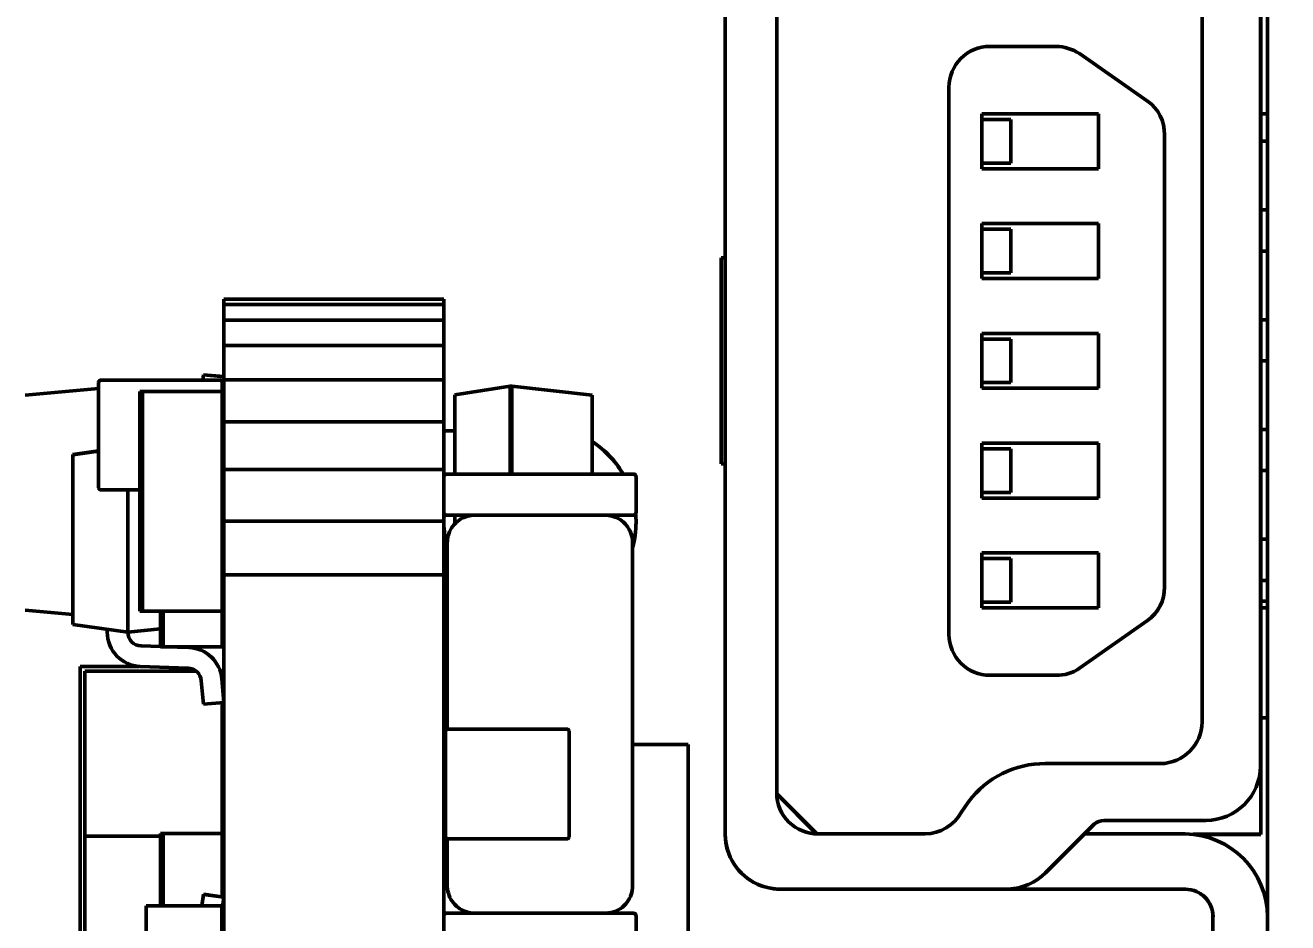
# Model space of a CAD drawing. Header units: millimetres. Extents: x 3118 to 4801, y 919 to 1849.
# Drawn here: x 3491.01 to 3500.21, y 1630.98 to 1637.52 of the extents above; entities that cross this region are included whole.
import ezdxf

# ---------------------------------------------------------------- set-up
doc = ezdxf.new("R2010")
doc.units = ezdxf.units.MM
doc.header["$LTSCALE"] = 1.8
doc.layers.add('외형선(ISO)', color=7, linetype='Continuous', lineweight=50)
doc.layers.add('치수(ISO)', color=7, linetype='Continuous', lineweight=25)
doc.styles.add('레이블 문자 (JIS)', font='')
doc.styles.get('레이블 문자 (JIS)').set_extended_font_data('Gulim')
doc.dimstyles.new('복사 대상기본값 (JIS)', dxfattribs={"dimscale": 1.5, "dimtxt": 3, "dimasz": 2, "dimexe": 1, "dimexo": 0.5, "dimgap": 0.8, "dimtad": 1, "dimdsep": 46, "dimtxsty": '레이블 문자 (JIS)', "dimblk": 'Filled-1', "dimcen": 0.09, "dimdle": 10, "dimclrd": 256, "dimclre": 256, "dimclrt": 256, "dimazin": 2, "dimtfac": 0.666667, "dimtmove": 0, "dimatfit": 3, "dimldrblk": 'OPEN', "dimfxl": 1, "dimtolj": 1, "dimtzin": 0, "dimlwd": -1, "dimlwe": -1, "dimarcsym": 0})

# ---------------------------------------------------------------- blocks, each defined once
blk = doc.blocks.new('Filled-1')
at = {"color": 0}
for p, q in [((0, 0), (-1, 0.1)), ((-1, 0.1), (-1, -0.1)), ((-1, 0), (0, 0)), ((-1, -0.1), (0, 0))]:
    blk.add_line(p, q, dxfattribs=at)
at = {"color": 0, "flags": 128}
blk.add_lwpolyline([(-1, -0.1), (0, 0), (-1, 0.1), (-1, -0.1)], dxfattribs=at)
at = {"color": 0}
blk.add_solid([(-1, -0.1), (0, 0), (-1, 0.1), (-1, -0.1)], dxfattribs=at)
blk = doc.blocks.new('*D656')
at = {"layer": 'Defpoints', "color": 0}
for p in [(3533.4595, 1664.3273), (3308.4595, 1639.3273), (3533.4595, 1631.3273)]:
    blk.add_point(p, dxfattribs=at)
at = {"layer": '치수(ISO)'}
for p, q in [((3308.4595, 1640.0773), (3308.4595, 1665.8273)), ((3533.4595, 1632.0773), (3533.4595, 1665.8273)), ((3311.4595, 1664.3273), (3530.4595, 1664.3273))]:
    blk.add_line(p, q, dxfattribs=at)
at = {"layer": '치수(ISO)', "linetype": 'ByBlock', "xscale": 3, "yscale": 3, "zscale": 3, "rotation": 180}
blk.add_blockref('Filled-1', (3308.4595, 1664.3273), dxfattribs=at)
at = {"layer": '치수(ISO)', "linetype": 'ByBlock', "xscale": 3, "yscale": 3, "zscale": 3}
blk.add_blockref('Filled-1', (3533.4595, 1664.3273), dxfattribs=at)
at = {"layer": '치수(ISO)', "insert": (3420.9795, 1682.7067), "char_height": 15, "attachment_point": 2, "style": '레이블 문자 (JIS)'}
blk.add_mtext('\\A1;225', dxfattribs=at)
blk = doc.blocks.new('_Open')
at = {"color": 0, "linetype": 'ByBlock', "lineweight": -2}
for p, q in [((-1, 0.1667), (0, 0)), ((-1, -0.1667), (0, 0)), ((0, 0), (-1, 0))]:
    blk.add_line(p, q, dxfattribs=at)

msp = doc.modelspace()

# ---------------------------------------------------------------- linework, layer by layer
at = {"layer": '외형선(ISO)'}
for p, q in [((3500.0595, 1631.0256), (3500.0595, 1640.5273)), ((3496.1095, 1631.6283), (3496.1095, 1638.5266)), ((3500.0105, 1631.6274), (3500.0105, 1638.5274)), ((3496.4845, 1631.9272), (3496.4845, 1638.2276)), ((3500.0095, 1638.0303), (3500.0095, 1632.1246)), ((3499.5845, 1637.7098), (3499.5845, 1632.4451)), ((3498.5186, 1637.3681), (3498.0363, 1637.3681)), ((3499.1857, 1636.9702), (3498.6914, 1637.3158)), ((3497.7389, 1637.0708), (3497.7389, 1637.0708)), ((3497.7389, 1637.0707), (3497.7389, 1633.0841)), ((3497.9795, 1636.8774), (3498.8295, 1636.8774)), ((3497.9795, 1636.4774), (3497.9795, 1636.8774)), ((3497.9795, 1636.8774), (3498.8295, 1636.8774)), ((3498.8295, 1636.8774), (3498.8295, 1636.4774)), ((3500.0595, 1636.8773), (3500.0105, 1636.8773)), ((3498.1895, 1636.8362), (3497.9795, 1636.8362)), ((3498.1895, 1636.8362), (3498.1895, 1636.5187)), ((3499.3103, 1636.7264), (3499.3103, 1636.7263)), ((3499.3103, 1633.4297), (3499.3103, 1636.7251)), ((3500.0105, 1636.6773), (3500.0595, 1636.6773)), ((3500.0595, 1636.6772), (3500.0105, 1636.6772)), ((3498.1895, 1636.5187), (3497.9795, 1636.5187)), ((3498.1895, 1636.5186), (3497.9795, 1636.5186)), ((3498.1895, 1636.5187), (3498.1895, 1636.5186)), ((3498.8295, 1636.4774), (3497.9795, 1636.4774)), ((3500.0595, 1636.1773), (3500.0105, 1636.1773)), ((3497.9795, 1635.6774), (3497.9795, 1636.0774)), ((3497.9795, 1636.0774), (3498.8295, 1636.0774)), ((3497.9795, 1636.0774), (3498.8295, 1636.0774)), ((3498.8295, 1636.0774), (3498.8295, 1635.6774)), ((3498.1895, 1636.0362), (3497.9795, 1636.0362)), ((3498.1895, 1636.0362), (3498.1895, 1635.7187)), ((3500.0105, 1635.8773), (3500.0595, 1635.8773)), ((3500.0595, 1635.8772), (3500.0105, 1635.8772)), ((3496.1095, 1635.8274), (3496.0795, 1635.8274)), ((3496.0795, 1635.8274), (3496.0795, 1634.3274)), ((3498.1895, 1635.7187), (3497.9795, 1635.7187)), ((3498.1895, 1635.7186), (3497.9795, 1635.7186)), ((3498.8295, 1635.6774), (3497.9795, 1635.6774)), ((3498.1895, 1635.7187), (3498.1895, 1635.7186)), ((3494.0595, 1635.5273), (3492.4569, 1635.5273)), ((3492.4569, 1635.4886), (3492.4569, 1635.5273)), ((3494.0595, 1635.4886), (3494.0595, 1635.5273)), ((3494.0595, 1635.4886), (3492.4569, 1635.4886)), ((3492.4569, 1635.3741), (3492.4569, 1635.4886)), ((3494.0595, 1635.3741), (3494.0595, 1635.4886)), ((3494.0595, 1635.3741), (3492.4569, 1635.3741)), ((3492.4569, 1635.1883), (3492.4569, 1635.3741)), ((3494.0595, 1635.1883), (3494.0595, 1635.3741)), ((3500.0595, 1635.3773), (3500.0105, 1635.3773)), ((3497.9795, 1634.8774), (3497.9795, 1635.2774)), ((3497.9795, 1635.2774), (3498.8295, 1635.2774)), ((3497.9795, 1635.2774), (3498.8295, 1635.2774)), ((3498.1895, 1635.2362), (3497.9795, 1635.2362)), ((3498.1895, 1635.2362), (3498.1895, 1634.9187)), ((3498.8295, 1635.2774), (3498.8295, 1634.8774)), ((3494.0595, 1635.1883), (3492.4569, 1635.1883)), ((3492.4569, 1634.9384), (3492.4569, 1635.1883)), ((3494.0595, 1634.9384), (3494.0595, 1635.1883)), ((3500.0105, 1635.0773), (3500.0595, 1635.0773)), ((3500.0595, 1635.0772), (3500.0105, 1635.0772)), ((3492.3041, 1634.9368), (3492.3075, 1634.975)), ((3492.3074, 1634.9752), (3492.3075, 1634.9752)), ((3492.3074, 1634.9751), (3492.3075, 1634.9751)), ((3492.3075, 1634.9753), (3492.4569, 1634.9622)), ((3492.3075, 1634.9753), (3492.3075, 1634.9752)), ((3492.3075, 1634.9752), (3492.4569, 1634.9621)), ((3492.3075, 1634.9752), (3492.3075, 1634.9751)), ((3492.3075, 1634.9752), (3492.4569, 1634.9622)), ((3492.3075, 1634.9751), (3492.4569, 1634.962)), ((3492.3075, 1634.9751), (3492.3075, 1634.975)), ((3492.3075, 1634.9751), (3492.4569, 1634.9621)), ((3492.3075, 1634.975), (3492.4569, 1634.9619)), ((3492.4569, 1634.9619), (3492.4447, 1634.8226)), ((3492.4569, 1634.9622), (3492.4569, 1634.9621)), ((3492.4569, 1634.9621), (3492.4569, 1634.962)), ((3491.5447, 1634.8747), (3491.0099, 1634.8279)), ((3491.5447, 1634.9208), (3491.5447, 1634.9206)), ((3491.5447, 1634.1525), (3491.5447, 1634.9205)), ((3492.4287, 1634.9368), (3491.5607, 1634.9368)), ((3491.5607, 1634.9368), (3492.4287, 1634.9368)), ((3491.5607, 1634.9368), (3491.5607, 1634.9368)), ((3491.5607, 1634.9366), (3492.4287, 1634.9366)), ((3491.5607, 1634.9365), (3491.5607, 1634.9366)), ((3491.8446, 1634.8537), (3491.8642, 1634.8537)), ((3491.8446, 1634.8532), (3491.8446, 1634.8537)), ((3491.8642, 1634.8532), (3491.8446, 1634.8532)), ((3491.8446, 1634.8532), (3491.8446, 1633.2532)), ((3492.4446, 1634.8538), (3491.8642, 1634.8538)), ((3491.8642, 1634.8538), (3491.8642, 1634.8537)), ((3491.8642, 1634.8531), (3491.8642, 1634.8532)), ((3492.4446, 1634.8531), (3491.8642, 1634.8531)), ((3491.8642, 1633.2531), (3491.8642, 1634.8531)), ((3492.4446, 1634.8537), (3492.425, 1634.8537)), ((3492.425, 1634.8537), (3492.425, 1634.8532)), ((3492.4446, 1634.8532), (3492.425, 1634.8532)), ((3492.4287, 1634.9368), (3492.4287, 1634.9368)), ((3492.4287, 1634.9366), (3492.4287, 1634.9365)), ((3492.4446, 1634.8537), (3492.4446, 1634.8538)), ((3492.4446, 1634.8537), (3492.4446, 1634.8532)), ((3492.4446, 1634.8531), (3492.4446, 1634.8532)), ((3492.4446, 1633.2531), (3492.4446, 1634.8531)), ((3492.4447, 1634.9206), (3492.4447, 1634.9208)), ((3492.4447, 1634.9205), (3492.4447, 1634.1525)), ((3494.0595, 1634.9384), (3492.4569, 1634.9384)), ((3492.4569, 1634.6338), (3492.4569, 1634.9384)), ((3494.0595, 1634.6338), (3494.0595, 1634.9384)), ((3494.1395, 1634.8303), (3494.5424, 1634.8924)), ((3494.5424, 1634.8922), (3494.1395, 1634.8301)), ((3494.5556, 1634.8924), (3494.5424, 1634.8924)), ((3494.5424, 1634.8922), (3494.5424, 1634.8924)), ((3494.5424, 1634.2527), (3494.5424, 1634.8922)), ((3494.5424, 1634.8922), (3494.5556, 1634.8922)), ((3494.5556, 1634.8922), (3494.5556, 1634.8924)), ((3494.5556, 1634.8924), (3495.1395, 1634.828)), ((3494.5556, 1634.2527), (3494.5556, 1634.8922)), ((3495.1395, 1634.8278), (3494.5556, 1634.8922)), ((3498.1895, 1634.9187), (3497.9795, 1634.9187)), ((3498.1895, 1634.9186), (3497.9795, 1634.9186)), ((3498.8295, 1634.8774), (3497.9795, 1634.8774)), ((3498.1895, 1634.9187), (3498.1895, 1634.9186)), ((3494.1395, 1634.8301), (3494.1395, 1634.8303)), ((3494.1395, 1634.2526), (3494.1395, 1634.8301)), ((3495.1395, 1634.828), (3495.1395, 1634.8278)), ((3495.1395, 1634.8278), (3495.1395, 1634.2526)), ((3494.0595, 1634.6338), (3492.4569, 1634.6338)), ((3492.4569, 1634.2863), (3492.4569, 1634.6338)), ((3494.0595, 1634.2863), (3494.0595, 1634.6338)), ((3500.0595, 1634.5773), (3500.0105, 1634.5773)), ((3494.1395, 1634.5676), (3494.0595, 1634.5676)), ((3491.3569, 1634.3941), (3491.5447, 1634.4205)), ((3491.5447, 1634.4201), (3491.3569, 1634.3937)), ((3491.3569, 1634.3937), (3491.3569, 1634.3941)), ((3491.3569, 1633.1562), (3491.3569, 1634.3937)), ((3497.9795, 1634.0774), (3497.9795, 1634.4774)), ((3497.9795, 1634.4774), (3498.8295, 1634.4774)), ((3497.9795, 1634.4774), (3498.8295, 1634.4774)), ((3498.1895, 1634.4362), (3497.9795, 1634.4362)), ((3498.1895, 1634.4362), (3498.1895, 1634.1187)), ((3498.8295, 1634.4774), (3498.8295, 1634.0774)), ((3496.0795, 1634.3274), (3496.1095, 1634.3274)), ((3496.0795, 1634.3273), (3496.0795, 1634.3274)), ((3496.1095, 1634.3273), (3496.0795, 1634.3273)), ((3494.0595, 1634.2863), (3492.4569, 1634.2863)), ((3492.4569, 1633.9093), (3492.4569, 1634.2863)), ((3494.0595, 1633.9093), (3494.0595, 1634.2863)), ((3495.4595, 1634.2325), (3495.4595, 1633.9725)), ((3500.0105, 1634.2773), (3500.0595, 1634.2773)), ((3500.0595, 1634.2772), (3500.0105, 1634.2772)), ((3491.8446, 1634.1365), (3491.5607, 1634.1365)), ((3491.7569, 1634.1365), (3491.7569, 1633.0999)), ((3498.1895, 1634.1187), (3497.9795, 1634.1187)), ((3498.1895, 1634.1186), (3497.9795, 1634.1186)), ((3498.1895, 1634.1187), (3498.1895, 1634.1186)), ((3498.8295, 1634.0774), (3497.9795, 1634.0774)), ((3494.1395, 1633.8903), (3494.1395, 1633.9525)), ((3494.0595, 1633.9093), (3492.4569, 1633.9093)), ((3492.4569, 1633.5172), (3492.4569, 1633.9093)), ((3494.0595, 1633.5172), (3494.0595, 1633.9093)), ((3495.4595, 1633.9013), (3495.4595, 1633.9013)), ((3495.4595, 1633.9007), (3495.4595, 1633.9007)), ((3494.0845, 1633.7525), (3494.0845, 1633.5525)), ((3495.4345, 1633.7525), (3495.4345, 1633.5525)), ((3500.0595, 1633.7773), (3500.0105, 1633.7773)), ((3497.9795, 1633.2774), (3497.9795, 1633.6774)), ((3497.9795, 1633.6774), (3498.8295, 1633.6774)), ((3497.9795, 1633.6774), (3498.8295, 1633.6774)), ((3498.8295, 1633.6774), (3498.8295, 1633.2774)), ((3494.0595, 1633.6171), (3494.0845, 1633.6171)), ((3498.1895, 1633.6362), (3497.9795, 1633.6362)), ((3498.1895, 1633.6362), (3498.1895, 1633.3187)), ((3494.0595, 1633.5172), (3492.4569, 1633.5172)), ((3492.4569, 1628.6373), (3492.4569, 1633.5172)), ((3494.0595, 1628.6373), (3494.0595, 1633.5172)), ((3494.084, 1633.5525), (3494.084, 1633.0525)), ((3495.435, 1633.5525), (3495.435, 1633.0525)), ((3500.0105, 1633.4773), (3500.0595, 1633.4773)), ((3500.0595, 1633.4772), (3500.0105, 1633.4772)), ((3499.3103, 1633.4284), (3499.3103, 1633.4284)), ((3498.1895, 1633.3187), (3497.9795, 1633.3187)), ((3498.1895, 1633.3186), (3497.9795, 1633.3186)), ((3498.1895, 1633.3187), (3498.1895, 1633.3186)), ((3500.0105, 1633.3273), (3500.0595, 1633.3273)), ((3491.3569, 1633.2294), (3491.0099, 1633.2598)), ((3491.8642, 1633.2532), (3491.8446, 1633.2532)), ((3492.4446, 1633.2531), (3491.8642, 1633.2531)), ((3491.9946, 1632.9937), (3491.9946, 1633.2531)), ((3492.0142, 1632.9937), (3492.0142, 1633.2531)), ((3492.4446, 1632.9937), (3492.4446, 1633.2531)), ((3498.8295, 1633.2774), (3497.9795, 1633.2774)), ((3500.0595, 1633.2773), (3500.0105, 1633.2773)), ((3491.7569, 1633.0999), (3491.3569, 1633.1562)), ((3491.6069, 1633.1), (3491.6069, 1633.121)), ((3491.7569, 1633.0999), (3491.9946, 1633.1249)), ((3494.0595, 1633.1671), (3494.084, 1633.1671)), ((3499.1857, 1633.1846), (3498.6914, 1632.839)), ((3498.6914, 1632.839), (3499.1857, 1633.1846)), ((3499.1857, 1633.1846), (3499.1857, 1633.1846)), ((3494.0845, 1632.3941), (3494.0845, 1633.0525)), ((3495.4345, 1631.2525), (3495.4345, 1633.0525)), ((3497.7389, 1633.0841), (3497.7389, 1633.084)), ((3491.8534, 1633.0004), (3491.9946, 1632.9954)), ((3491.8534, 1633.0003), (3491.9946, 1632.9954)), ((3491.8534, 1633.0002), (3491.9946, 1632.9953)), ((3491.8534, 1633.0002), (3491.9946, 1632.9953)), ((3491.8534, 1633.0001), (3491.9946, 1632.9951)), ((3491.8534, 1633.0001), (3491.9946, 1632.9952)), ((3491.9946, 1632.9937), (3492.0142, 1632.9937)), ((3492.4446, 1632.9937), (3492.0142, 1632.9937)), ((3492.0359, 1632.9937), (3492.2015, 1632.9879)), ((3492.0375, 1632.9937), (3492.2015, 1632.988)), ((3492.0394, 1632.9937), (3492.2015, 1632.988)), ((3492.0411, 1632.9937), (3492.2015, 1632.9881)), ((3492.043, 1632.9937), (3492.2015, 1632.9882)), ((3492.0446, 1632.9937), (3492.2015, 1632.9882)), ((3491.4097, 1632.8506), (3491.4097, 1632.8512)), ((3491.8391, 1632.8506), (3491.4097, 1632.8506)), ((3491.4097, 1632.8506), (3491.4097, 1629.3706)), ((3491.4098, 1632.8513), (3491.8319, 1632.8513)), ((3491.4098, 1632.8513), (3491.4098, 1632.8512)), ((3492.1963, 1632.838), (3491.8482, 1632.8502)), ((3498.6914, 1632.839), (3498.6914, 1632.839)), ((3491.4447, 1632.8156), (3491.4447, 1632.8155)), ((3492.2559, 1632.8156), (3491.4447, 1632.8156)), ((3491.4447, 1632.8155), (3491.4447, 1631.6133)), ((3492.2561, 1632.8155), (3491.4447, 1632.8155)), ((3492.3075, 1632.575), (3492.2924, 1632.7468)), ((3492.4447, 1632.8164), (3492.4303, 1632.8164)), ((3492.4304, 1632.8163), (3492.4447, 1632.8163)), ((3492.4306, 1632.8156), (3492.4447, 1632.8156)), ((3492.4447, 1632.8155), (3492.4306, 1632.8155)), ((3492.4419, 1632.7601), (3492.4419, 1632.7601)), ((3492.4419, 1632.7601), (3492.4419, 1632.76)), ((3492.4419, 1632.76), (3492.4419, 1632.76)), ((3492.4419, 1632.76), (3492.4419, 1632.7599)), ((3492.4419, 1632.7599), (3492.4419, 1632.7598)), ((3492.4419, 1632.7598), (3492.4569, 1632.5881)), ((3492.4447, 1632.8164), (3492.4447, 1632.8163)), ((3492.4447, 1632.8163), (3492.4447, 1632.8156)), ((3492.4447, 1632.8156), (3492.4447, 1632.8155)), ((3492.4447, 1632.8155), (3492.4447, 1632.7277)), ((3498.0363, 1632.7867), (3498.0363, 1632.7867)), ((3498.5186, 1632.7867), (3498.0363, 1632.7867)), ((3498.0363, 1632.7867), (3498.5186, 1632.7867)), ((3498.5186, 1632.7867), (3498.5186, 1632.7867)), ((3494.0595, 1632.6676), (3494.0845, 1632.6676)), ((3492.4569, 1632.5881), (3492.3075, 1632.575)), ((3492.4447, 1632.587), (3492.4447, 1631.6133)), ((3492.4569, 1632.5883), (3492.4569, 1632.5883)), ((3492.4569, 1632.5882), (3492.4569, 1632.5882)), ((3500.0595, 1632.4773), (3500.0105, 1632.4773)), ((3494.0717, 1632.3784), (3494.0717, 1632.3782)), ((3494.0717, 1631.6102), (3494.0717, 1632.3782)), ((3494.0877, 1632.3944), (3494.0877, 1632.3945)), ((3494.9557, 1632.3945), (3494.0877, 1632.3945)), ((3494.9557, 1632.3944), (3494.0877, 1632.3944)), ((3494.0877, 1632.3942), (3494.9557, 1632.3942)), ((3494.0877, 1632.3942), (3494.0877, 1632.3942)), ((3494.9557, 1632.3944), (3494.9557, 1632.3945)), ((3494.9557, 1632.3942), (3494.9557, 1632.3942)), ((3494.9717, 1632.3782), (3494.9717, 1632.3784)), ((3494.9717, 1632.3782), (3494.9717, 1631.6102)), ((3495.4345, 1632.2828), (3495.6409, 1632.2827)), ((3495.8382, 1632.282), (3495.4345, 1632.282)), ((3495.8382, 1632.2827), (3495.6409, 1632.2827)), ((3495.8382, 1632.2827), (3495.8382, 1632.282)), ((3495.8382, 1628.6373), (3495.8382, 1632.282)), ((3499.2819, 1632.1424), (3498.4413, 1632.1424)), ((3500.0095, 1632.1246), (3500.0095, 1632.1246)), ((3496.4846, 1631.9222), (3496.7755, 1631.6313)), ((3496.4846, 1631.9221), (3496.7753, 1631.6313)), ((3497.8818, 1631.865), (3497.8293, 1631.786)), ((3499.6117, 1631.7288), (3498.8695, 1631.7288)), ((3498.8695, 1631.7287), (3499.6117, 1631.7287)), ((3492.0142, 1631.6339), (3491.9946, 1631.6338)), ((3491.9946, 1631.6337), (3491.9946, 1631.6338)), ((3491.9946, 1631.6337), (3492.0142, 1631.6337)), ((3491.9946, 1631.1058), (3491.9946, 1631.6337)), ((3492.4446, 1631.6339), (3492.0142, 1631.6339)), ((3492.0142, 1631.6339), (3492.0142, 1631.6339)), ((3492.0142, 1631.6336), (3492.0142, 1631.6337)), ((3492.4446, 1631.6336), (3492.0142, 1631.6336)), ((3492.0142, 1631.1058), (3492.0142, 1631.6336)), ((3492.425, 1631.6337), (3492.425, 1631.6339)), ((3492.4446, 1631.6339), (3492.425, 1631.6339)), ((3492.4446, 1631.6337), (3492.425, 1631.6337)), ((3492.4446, 1631.6337), (3492.4446, 1631.6339)), ((3492.4446, 1631.6339), (3492.4446, 1631.6339)), ((3492.4446, 1631.6336), (3492.4446, 1631.6337)), ((3492.4446, 1631.1711), (3492.4446, 1631.6336)), ((3497.567, 1631.6313), (3496.7872, 1631.6313)), ((3498.7972, 1631.7006), (3498.4435, 1631.347)), ((3498.4435, 1631.3469), (3498.7275, 1631.6309)), ((3498.7275, 1631.6309), (3498.7972, 1631.7006)), ((3498.7275, 1631.6309), (3499.461, 1631.6309)), ((3498.7972, 1631.7006), (3498.7972, 1631.7006)), ((3491.4447, 1630.6076), (3491.4447, 1631.6133)), ((3491.9946, 1631.6133), (3491.4447, 1631.6133)), ((3492.4447, 1631.6133), (3492.4446, 1631.6133)), ((3492.4447, 1631.6133), (3492.4447, 1631.1711)), ((3494.0748, 1631.5418), (3494.0748, 1631.6007)), ((3494.0748, 1631.5418), (3494.0845, 1631.5418)), ((3494.0845, 1631.2525), (3494.0845, 1631.5945)), ((3494.0877, 1631.5942), (3494.9557, 1631.5942)), ((3496.1095, 1631.6274), (3496.1095, 1631.6272)), ((3499.5185, 1631.6274), (3500.0105, 1631.6274)), ((3499.5197, 1631.6273), (3500.0105, 1631.6273)), ((3500.0105, 1631.6274), (3500.0105, 1631.6273)), ((3498.4435, 1631.347), (3498.4435, 1631.3469)), ((3492.2965, 1631.1058), (3492.3083, 1631.1899)), ((3492.3083, 1631.1903), (3492.4569, 1631.1694)), ((3492.3083, 1631.1902), (3492.3083, 1631.1903)), ((3492.3083, 1631.1902), (3492.4569, 1631.1693)), ((3492.3083, 1631.1901), (3492.3083, 1631.1902)), ((3492.3083, 1631.1902), (3492.4569, 1631.1694)), ((3492.3083, 1631.1902), (3492.3083, 1631.1902)), ((3492.3083, 1631.1901), (3492.4569, 1631.1692)), ((3492.3083, 1631.19), (3492.3083, 1631.1901)), ((3492.3083, 1631.19), (3492.4569, 1631.1692)), ((3492.3083, 1631.19), (3492.3083, 1631.19)), ((3492.3083, 1631.19), (3492.4569, 1631.1691)), ((3492.3083, 1631.1899), (3492.3083, 1631.19)), ((3492.3083, 1631.1899), (3492.4569, 1631.169)), ((3492.3083, 1631.1899), (3492.3083, 1631.1899)), ((3492.3083, 1631.1899), (3492.4569, 1631.169)), ((3496.5074, 1631.2284), (3498.173, 1631.2284)), ((3496.6579, 1631.2283), (3497.3395, 1631.2283)), ((3497.3395, 1631.2283), (3497.5371, 1631.2283)), ((3497.5371, 1631.2283), (3497.5371, 1631.2283)), ((3497.59, 1631.2284), (3497.59, 1631.2284)), ((3497.59, 1631.2284), (3498.173, 1631.2284)), ((3497.5914, 1631.2274), (3497.59, 1631.2284)), ((3497.59, 1631.2284), (3497.5914, 1631.2274)), ((3499.461, 1631.2274), (3497.5914, 1631.2274)), ((3497.5914, 1631.2274), (3497.5914, 1631.2274)), ((3497.5914, 1631.2274), (3499.461, 1631.2274)), ((3498.173, 1631.2284), (3498.173, 1631.2284)), ((3498.1886, 1631.2273), (3498.1886, 1631.2274)), ((3498.2389, 1631.2274), (3498.2389, 1631.2273)), ((3499.461, 1631.2273), (3498.2389, 1631.2273)), ((3498.2389, 1631.2273), (3498.4366, 1631.2272)), ((3498.4366, 1631.2272), (3499.461, 1631.2272)), ((3499.461, 1631.2274), (3499.461, 1631.2274)), ((3499.461, 1631.2273), (3499.461, 1631.2272)), ((3499.5438, 1631.2101), (3499.544, 1631.2101)), ((3491.8916, 1631.1058), (3492.4416, 1631.1058)), ((3491.8916, 1631.1054), (3491.8916, 1631.1058)), ((3492.4416, 1631.1054), (3491.8916, 1631.1054)), ((3491.8916, 1631.1054), (3491.8916, 1630.8054)), ((3492.4416, 1631.06), (3492.4569, 1631.169)), ((3492.4416, 1631.1058), (3492.4416, 1631.1054)), ((3492.4416, 1631.1054), (3492.4416, 1630.6054)), ((3492.4446, 1630.8336), (3492.4446, 1631.0816)), ((3492.4447, 1631.0822), (3492.4447, 1630.6076)), ((3492.4569, 1631.1693), (3492.4569, 1631.1693)), ((3492.4569, 1631.1692), (3492.4569, 1631.1692)), ((3492.4569, 1631.169), (3492.4569, 1631.1691)), ((3494.2382, 1631.0526), (3494.2382, 1631.058)), ((3495.4595, 1630.7725), (3495.4595, 1631.0325)), ((3499.6627, 1630.2766), (3499.6627, 1631.0256)), ((3500.0595, 1631.0256), (3500.0595, 1630.2766))]:
    msp.add_line(p, q, dxfattribs=at)
for centre, radius, start, end in [((3498.0362, 1637.0708), 0.2973, 89.97723, 180.02257), ((3498.514, 1637.0411), 0.3271, 57.15693, 89.19951), ((3499.0093, 1636.7264), 0.3009, 359.75459, 54.12434), ((3491.5607, 1634.9208), 0.016, 90, 180), ((3491.5607, 1634.9205), 0.016, 90, 180), ((3492.4287, 1634.9208), 0.016, 0, 90), ((3492.4287, 1634.9205), 0.016, 0, 90), ((3491.5607, 1634.1525), 0.016, 180, 270), ((3492.4287, 1634.1525), 0.016, 354.22246, 0), ((3499.0093, 1633.4284), 0.3009, 305.87566, 0.2457), ((3499.0093, 1633.4284), 0.3009, 305.87566, 0), ((3491.8569, 1633.1), 0.25, 180, 268), ((3491.8569, 1633.1), 0.1, 180.03259, 268), ((3491.8569, 1633.1001), 0.1, 180.06517, 268), ((3491.8569, 1633.1001), 0.1, 180.10318, 268), ((3491.8569, 1633.1002), 0.1, 180.13576, 268), ((3491.8569, 1633.1002), 0.1, 180.17376, 268), ((3491.8569, 1633.1003), 0.1, 180.20634, 268), ((3498.0363, 1633.0841), 0.2973, 179.98569, 270.01431), ((3498.0363, 1633.084), 0.2973, 180, 270.01431), ((3492.1928, 1632.7383), 0.25, 5, 88), ((3492.1928, 1632.7384), 0.25, 5, 88), ((3492.1928, 1632.7382), 0.25, 5, 88), ((3492.1928, 1632.7381), 0.25, 5, 88), ((3492.1928, 1632.7382), 0.25, 5, 88), ((3492.1928, 1632.7381), 0.25, 5, 88), ((3492.1928, 1632.7381), 0.1, 5, 88), ((3498.5306, 1633.0588), 0.2723, 267.46571, 306.17785), ((3498.5306, 1633.0588), 0.2723, 267.46571, 306.17785), ((3494.0877, 1632.3784), 0.016, 89.99999, 180), ((3494.0877, 1632.3782), 0.016, 89.99999, 180), ((3494.9557, 1632.3784), 0.016, 360, 89.99999), ((3494.9557, 1632.3782), 0.016, 360, 89.99999), ((3499.2744, 1632.4525), 0.3102, 271.38055, 358.6201), ((3498.4333, 1631.4557), 0.6868, 89.3322, 143.42187), ((3499.6089, 1632.1293), 0.4006, 270.39493, 359.3152), ((3499.6089, 1632.1294), 0.4006, 270.39493, 359.3152), ((3496.7803, 1631.927), 0.2958, 179.96159, 271.32584), ((3496.7803, 1631.927), 0.2958, 179.9945, 180.9273), ((3497.5628, 1631.9382), 0.3069, 270.78447, 330.2752), ((3498.8706, 1631.619), 0.1098, 90.55532, 131.94913), ((3498.8706, 1631.6189), 0.1098, 90.55532, 131.94913), ((3499.4529, 1631.0243), 0.6066, 0.12353, 89.23666), ((3494.0877, 1631.6102), 0.016, 180, 269.99999), ((3494.9557, 1631.6102), 0.016, 269.99999, 360), ((3496.5085, 1631.6274), 0.3989, 179.86802, 269.84328), ((3496.5085, 1631.6272), 0.3989, 196.26187, 262.47702), ((3498.155, 1631.6374), 0.4094, 272.51031, 314.81124), ((3498.155, 1631.6374), 0.4094, 272.51031, 314.81124), ((3499.4627, 1631.0273), 0.2001, 359.51237, 90.4886), ((3499.4627, 1631.0272), 0.2001, 0, 90.4886), ((3499.4627, 1631.0273), 0.2001, 0, 66.09279), ((3499.4627, 1631.0272), 0.2001, 359.51237, 66.09279)]:
    msp.add_arc(centre, radius, start, end, dxfattribs=at)
for centre, major_axis, start_param, end_param in [((3496.4622, 1631.2283), (0.1957, 0), 6.283185, 7.6209), ((3497.888, 1631.2283), (-0.3509, 0), 5.726637, 6.276408), ((3498.8352, 1631.2273), (-0.6465, 0), 5.886063, 6.283185)]:
    msp.add_ellipse(centre, major_axis=major_axis, ratio=0.00002, start_param=start_param, end_param=end_param, dxfattribs=at)
for points in [[(3494.0595, 1634.5675), (3494.061, 1634.5675), (3494.0942, 1634.5675), (3494.1395, 1634.5675)], [(3494.0623, 1633.9625), (3494.0604, 1633.9419), (3494.0595, 1633.9213), (3494.0595, 1633.9007)], [(3494.0595, 1633.9013), (3494.0595, 1633.9217), (3494.0604, 1633.9422), (3494.0622, 1633.9625)], [(3495.4595, 1633.9007), (3495.4595, 1633.9213), (3495.4586, 1633.9419), (3495.4568, 1633.9625)], [(3495.4568, 1633.9625), (3495.4586, 1633.9422), (3495.4595, 1633.9217), (3495.4595, 1633.9013)], [(3494.0595, 1633.9007), (3494.0595, 1633.9009), (3494.0595, 1633.9011), (3494.0595, 1633.9013)], [(3494.0595, 1633.9007), (3494.0595, 1633.8381), (3494.068, 1633.7756), (3494.0845, 1633.7152)], [(3495.4595, 1633.9013), (3495.4595, 1633.9011), (3495.4595, 1633.9009), (3495.4595, 1633.9007)], [(3494.0845, 1633.6171), (3494.0695, 1633.6171), (3494.0603, 1633.6171), (3494.0595, 1633.6171)], [(3494.0845, 1632.6675), (3494.0695, 1632.6675), (3494.0603, 1632.6675), (3494.0595, 1632.6675)], [(3494.0717, 1632.2175), (3494.0644, 1632.2175), (3494.06, 1632.2175), (3494.0595, 1632.2175)]]:
    msp.add_open_spline(points, degree=3, dxfattribs=at)
for points, knots in [([(3495.1395, 1634.4892), (3495.1582, 1634.4771), (3495.1763, 1634.4641), (3495.2523, 1634.404), (3495.3034, 1634.3482), (3495.3516, 1634.275), (3495.3585, 1634.2639), (3495.365, 1634.2526)], [3.7154267, 3.7154267, 3.7154267, 3.7154267, 3.8107962, 3.8107962, 4.1307962, 4.1307962, 4.1866611, 4.1866611, 4.1866611, 4.1866611]), ([(3495.3646, 1634.2526), (3495.3514, 1634.2754), (3495.3368, 1634.2975), (3495.2764, 1634.3786), (3495.2222, 1634.4313), (3495.1539, 1634.4791), (3495.1468, 1634.4839), (3495.1395, 1634.4886)], [2.097528, 2.097528, 2.097528, 2.097528, 2.2107964, 2.2107964, 2.5307964, 2.5307964, 2.5677586, 2.5677586, 2.5677586, 2.5677586]), ([(3494.0595, 1634.2325), (3494.0595, 1634.2339), (3494.0597, 1634.2352), (3494.0604, 1634.2386), (3494.0611, 1634.2407), (3494.0633, 1634.2444), (3494.0647, 1634.2461), (3494.0678, 1634.2489), (3494.0697, 1634.2501), (3494.0726, 1634.2513), (3494.0736, 1634.2517), (3494.075, 1634.252), (3494.0755, 1634.2521), (3494.0763, 1634.2523), (3494.0766, 1634.2523), (3494.0772, 1634.2524), (3494.0775, 1634.2524), (3494.0778, 1634.2525), (3494.078, 1634.2525), (3494.0782, 1634.2525), (3494.0783, 1634.2525), (3494.0786, 1634.2525), (3494.0787, 1634.2525), (3494.0789, 1634.2525), (3494.0789, 1634.2525), (3494.0792, 1634.2525), (3494.0792, 1634.2525), (3494.0795, 1634.2525), (3494.0796, 1634.2525), (3494.0801, 1634.2525), (3494.0808, 1634.2525), (3494.0847, 1634.2526), (3494.0903, 1634.2526), (3494.116, 1634.2526), (3494.1455, 1634.2526), (3494.2234, 1634.2526), (3494.2725, 1634.2526), (3494.3842, 1634.2526), (3494.4482, 1634.2527), (3494.583, 1634.2527), (3494.6555, 1634.2527), (3494.7998, 1634.2527), (3494.8734, 1634.2527), (3495.0125, 1634.2527), (3495.0797, 1634.2527), (3495.1995, 1634.2526), (3495.2535, 1634.2526), (3495.3418, 1634.2526), (3495.3772, 1634.2526), (3495.414, 1634.2526), (3495.4237, 1634.2526), (3495.4334, 1634.2526), (3495.4358, 1634.2526), (3495.4381, 1634.2525), (3495.4387, 1634.2525), (3495.4393, 1634.2525), (3495.4394, 1634.2525), (3495.4397, 1634.2525), (3495.4397, 1634.2525), (3495.44, 1634.2525), (3495.4401, 1634.2525), (3495.4403, 1634.2525), (3495.4405, 1634.2525), (3495.4409, 1634.2525), (3495.4411, 1634.2525), (3495.4415, 1634.2524), (3495.4417, 1634.2524), (3495.4422, 1634.2524), (3495.4425, 1634.2523), (3495.4432, 1634.2522), (3495.4437, 1634.2521), (3495.4452, 1634.2517), (3495.4463, 1634.2514), (3495.449, 1634.2503), (3495.4506, 1634.2493), (3495.4537, 1634.2468), (3495.4552, 1634.2452), (3495.4575, 1634.2416), (3495.4584, 1634.2396), (3495.4593, 1634.2359), (3495.4595, 1634.2342), (3495.4595, 1634.2325)], [0, 0, 0, 0, 0.000402, 0.000402, 0.0010462, 0.0010462, 0.0016832, 0.0016832, 0.0023204, 0.0023204, 0.0026343, 0.0026343, 0.002778, 0.002778, 0.0028715, 0.0028715, 0.0029686, 0.0029686, 0.0030169, 0.0030169, 0.0030911, 0.0030911, 0.003179, 0.003179, 0.0033361, 0.0033361, 0.0037283, 0.0037283, 0.0049035, 0.0049035, 0.00843, 0.00843, 0.0190385, 0.0190385, 0.0411067, 0.0411067, 0.0627656, 0.0627656, 0.0844342, 0.0844342, 0.1061018, 0.1061018, 0.1277693, 0.1277693, 0.1494369, 0.1494369, 0.1711045, 0.1711045, 0.1927724, 0.1927724, 0.2044097, 0.2044097, 0.2102093, 0.2102093, 0.2130428, 0.2130428, 0.2144228, 0.2144228, 0.2151048, 0.2151048, 0.2153607, 0.2153607, 0.2155272, 0.2155272, 0.2156018, 0.2156018, 0.2156777, 0.2156777, 0.2157649, 0.2157649, 0.2159172, 0.2159172, 0.2162365, 0.2162365, 0.2167995, 0.2167995, 0.2174347, 0.2174347, 0.2180719, 0.2180719, 0.2185781, 0.2185781, 0.2185781, 0.2185781]), ([(3495.4595, 1633.9725), (3495.4595, 1633.9712), (3495.4594, 1633.9699), (3495.4587, 1633.9664), (3495.4579, 1633.9644), (3495.4558, 1633.9607), (3495.4544, 1633.959), (3495.4512, 1633.9562), (3495.4494, 1633.955), (3495.4465, 1633.9538), (3495.4455, 1633.9534), (3495.444, 1633.953), (3495.4435, 1633.9529), (3495.4428, 1633.9528), (3495.4425, 1633.9528), (3495.4419, 1633.9527), (3495.4416, 1633.9526), (3495.4412, 1633.9526), (3495.4411, 1633.9526), (3495.4408, 1633.9526), (3495.4407, 1633.9526), (3495.4405, 1633.9526), (3495.4404, 1633.9526), (3495.4402, 1633.9526), (3495.4401, 1633.9525), (3495.4399, 1633.9525), (3495.4398, 1633.9525), (3495.4396, 1633.9525), (3495.4395, 1633.9525), (3495.4389, 1633.9525), (3495.4383, 1633.9525), (3495.4344, 1633.9525), (3495.4287, 1633.9525), (3495.403, 1633.9525), (3495.3735, 1633.9525), (3495.2956, 1633.9525), (3495.2466, 1633.9525), (3495.1349, 1633.9524), (3495.0709, 1633.9524), (3494.936, 1633.9524), (3494.8635, 1633.9524), (3494.7192, 1633.9524), (3494.6456, 1633.9524), (3494.5066, 1633.9524), (3494.4393, 1633.9524), (3494.3195, 1633.9524), (3494.2655, 1633.9525), (3494.1772, 1633.9525), (3494.1418, 1633.9525), (3494.1051, 1633.9525), (3494.0953, 1633.9525), (3494.0857, 1633.9525), (3494.0833, 1633.9525), (3494.0809, 1633.9525), (3494.0804, 1633.9525), (3494.0798, 1633.9525), (3494.0796, 1633.9525), (3494.0794, 1633.9525), (3494.0793, 1633.9525), (3494.0791, 1633.9525), (3494.079, 1633.9525), (3494.0787, 1633.9526), (3494.0786, 1633.9526), (3494.0781, 1633.9526), (3494.078, 1633.9526), (3494.0776, 1633.9526), (3494.0774, 1633.9527), (3494.0769, 1633.9527), (3494.0766, 1633.9528), (3494.0758, 1633.9529), (3494.0753, 1633.953), (3494.0738, 1633.9533), (3494.0728, 1633.9537), (3494.0701, 1633.9548), (3494.0684, 1633.9558), (3494.0653, 1633.9583), (3494.0639, 1633.9599), (3494.0616, 1633.9635), (3494.0607, 1633.9655), (3494.0597, 1633.9692), (3494.0595, 1633.9709), (3494.0595, 1633.9725)], [0, 0, 0, 0, 0.000402, 0.000402, 0.0010462, 0.0010462, 0.0016832, 0.0016832, 0.0023204, 0.0023204, 0.0026343, 0.0026343, 0.002778, 0.002778, 0.0028715, 0.0028715, 0.0029686, 0.0029686, 0.0030169, 0.0030169, 0.0030911, 0.0030911, 0.003179, 0.003179, 0.0033361, 0.0033361, 0.0037283, 0.0037283, 0.0049035, 0.0049035, 0.00843, 0.00843, 0.0190385, 0.0190385, 0.0411067, 0.0411067, 0.0627656, 0.0627656, 0.0844342, 0.0844342, 0.1061018, 0.1061018, 0.1277693, 0.1277693, 0.1494369, 0.1494369, 0.1711045, 0.1711045, 0.1927724, 0.1927724, 0.2044097, 0.2044097, 0.2102093, 0.2102093, 0.2130428, 0.2130428, 0.2144228, 0.2144228, 0.2151048, 0.2151048, 0.2153607, 0.2153607, 0.2155272, 0.2155272, 0.2156018, 0.2156018, 0.2156777, 0.2156777, 0.2157649, 0.2157649, 0.2159172, 0.2159172, 0.2162365, 0.2162365, 0.2167995, 0.2167995, 0.2174347, 0.2174347, 0.2180719, 0.2180719, 0.2185781, 0.2185781, 0.2185781, 0.2185781]), ([(3494.0845, 1633.7525), (3494.0845, 1633.7742), (3494.0881, 1633.7961), (3494.1018, 1633.8367), (3494.112, 1633.8559), (3494.1376, 1633.8899), (3494.1533, 1633.9049), (3494.1882, 1633.9291), (3494.2079, 1633.9385), (3494.2384, 1633.9474), (3494.2487, 1633.9496), (3494.2643, 1633.9516), (3494.2695, 1633.952), (3494.2756, 1633.9523), (3494.2765, 1633.9524), (3494.2777, 1633.9524), (3494.2781, 1633.9524), (3494.2785, 1633.9525)], [0, 0, 0, 0, 0.00648861, 0.00648861, 0.01285718, 0.01285718, 0.01923005, 0.01923005, 0.02560277, 0.02560277, 0.02875775, 0.02875775, 0.03031884, 0.03031884, 0.03059384, 0.03059384, 0.03071809, 0.03071809, 0.03071809, 0.03071809]), ([(3495.2406, 1633.9525), (3495.2414, 1633.9524), (3495.2423, 1633.9524), (3495.2444, 1633.9523), (3495.2456, 1633.9522), (3495.2502, 1633.952), (3495.2535, 1633.9517), (3495.2668, 1633.9502), (3495.2767, 1633.9483), (3495.3063, 1633.9403), (3495.3256, 1633.9318), (3495.3607, 1633.9091), (3495.377, 1633.8945), (3495.4036, 1633.8614), (3495.4144, 1633.8425), (3495.4293, 1633.8027), (3495.4336, 1633.7814), (3495.4345, 1633.7576), (3495.4345, 1633.7551), (3495.4345, 1633.7525)], [0.17915847, 0.17915847, 0.17915847, 0.17915847, 0.17943728, 0.17943728, 0.17980649, 0.17980649, 0.18080975, 0.18080975, 0.18382366, 0.18382366, 0.1899984, 0.1899984, 0.19637608, 0.19637608, 0.20274861, 0.20274861, 0.20912135, 0.20912135, 0.20988194, 0.20988194, 0.20988194, 0.20988194]), ([(3495.4345, 1633.7152), (3495.4349, 1633.7167), (3495.4353, 1633.7182), (3495.4515, 1633.7786), (3495.4595, 1633.8396), (3495.4595, 1633.9007)], [7.5859192, 7.5859192, 7.5859192, 7.5859192, 7.592389, 7.592389, 7.8539817, 7.8539817, 7.8539817, 7.8539817]), ([(3496.1095, 1631.6272), (3496.1095, 1631.5956), (3496.1135, 1631.5615), (3496.123, 1631.5244), (3496.1242, 1631.5199), (3496.1255, 1631.5155)], [0.10019399, 0.10019399, 0.10019399, 0.10019399, 0.1096857, 0.1096857, 0.11099222, 0.11099222, 0.11099222, 0.11099222]), ([(3495.4345, 1631.2525), (3495.4345, 1631.2309), (3495.4309, 1631.209), (3495.4172, 1631.1684), (3495.407, 1631.1492), (3495.3815, 1631.1152), (3495.3658, 1631.1001), (3495.3308, 1631.076), (3495.3112, 1631.0666), (3495.2807, 1631.0577), (3495.2703, 1631.0555), (3495.2547, 1631.0535), (3495.2495, 1631.053), (3495.2435, 1631.0527), (3495.2426, 1631.0527), (3495.2408, 1631.0526), (3495.2399, 1631.0526), (3495.2387, 1631.0526), (3495.2384, 1631.0526), (3495.2374, 1631.0526), (3495.237, 1631.0526), (3495.2364, 1631.0525), (3495.2362, 1631.0525), (3495.2355, 1631.0525), (3495.2353, 1631.0525), (3495.2343, 1631.0525), (3495.2337, 1631.0525), (3495.2302, 1631.0525), (3495.2257, 1631.0525), (3495.2055, 1631.0525), (3495.1826, 1631.0525), (3495.1239, 1631.0525), (3495.0884, 1631.0525), (3495.0082, 1631.0525), (3494.9626, 1631.0525), (3494.8672, 1631.0525), (3494.8162, 1631.0525), (3494.7153, 1631.0525), (3494.6641, 1631.0525), (3494.5679, 1631.0525), (3494.5217, 1631.0525), (3494.4399, 1631.0525), (3494.4034, 1631.0525), (3494.3444, 1631.0525), (3494.3213, 1631.0525), (3494.2986, 1631.0525), (3494.293, 1631.0525), (3494.2874, 1631.0525), (3494.286, 1631.0525), (3494.2845, 1631.0525), (3494.2842, 1631.0525), (3494.2835, 1631.0525), (3494.2833, 1631.0525), (3494.2827, 1631.0525), (3494.2824, 1631.0526), (3494.2817, 1631.0526), (3494.2815, 1631.0526), (3494.2809, 1631.0526), (3494.2806, 1631.0526), (3494.2798, 1631.0526), (3494.2793, 1631.0526), (3494.2779, 1631.0526), (3494.2769, 1631.0527), (3494.2746, 1631.0528), (3494.2734, 1631.0528), (3494.2689, 1631.0531), (3494.2655, 1631.0534), (3494.2522, 1631.0549), (3494.2423, 1631.0568), (3494.2127, 1631.0647), (3494.1935, 1631.0733), (3494.1583, 1631.096), (3494.1421, 1631.1105), (3494.1154, 1631.1436), (3494.1047, 1631.1626), (3494.0898, 1631.2024), (3494.0855, 1631.2237), (3494.0846, 1631.2475), (3494.0845, 1631.25), (3494.0845, 1631.2525)], [0, 0, 0, 0, 0.0064886, 0.0064886, 0.0128572, 0.0128572, 0.0192301, 0.0192301, 0.0256028, 0.0256028, 0.0287577, 0.0287577, 0.0303188, 0.0303188, 0.0305938, 0.0305938, 0.0308883, 0.0308883, 0.0310497, 0.0310497, 0.0313757, 0.0313757, 0.0316966, 0.0316966, 0.0325455, 0.0325455, 0.0350887, 0.0350887, 0.0427397, 0.0427397, 0.058879, 0.058879, 0.074028, 0.074028, 0.0891712, 0.0891712, 0.10431, 0.10431, 0.1194477, 0.1194477, 0.1345855, 0.1345855, 0.1497242, 0.1497242, 0.1648664, 0.1648664, 0.1723775, 0.1723775, 0.1762369, 0.1762369, 0.1776832, 0.1776832, 0.1782258, 0.1782258, 0.178634, 0.178634, 0.1787903, 0.1787903, 0.1789516, 0.1789516, 0.179113, 0.179113, 0.1794373, 0.1794373, 0.1798065, 0.1798065, 0.1808098, 0.1808098, 0.1838237, 0.1838237, 0.1899984, 0.1899984, 0.1963761, 0.1963761, 0.2027486, 0.2027486, 0.2091213, 0.2091213, 0.2098819, 0.2098819, 0.2098819, 0.2098819]), ([(3496.4562, 1631.2317), (3496.4582, 1631.2314), (3496.4602, 1631.2312), (3496.4769, 1631.2292), (3496.4922, 1631.2284), (3496.5074, 1631.2283)], [0.090538501, 0.090538501, 0.090538501, 0.090538501, 0.091133567, 0.091133567, 0.095584075, 0.095584075, 0.095584075, 0.095584075]), ([(3499.5438, 1631.2102), (3499.5194, 1631.2209), (3499.4891, 1631.2274), (3499.4621, 1631.2274), (3499.4616, 1631.2274), (3499.461, 1631.2274)], [-0.021498706, -0.021498706, -0.021498706, -0.021498706, -0.013571805, -0.013571805, -0.013401732, -0.013401732, -0.013401732, -0.013401732]), ([(3499.5438, 1631.2101), (3499.5435, 1631.2102), (3499.5433, 1631.2103), (3499.5191, 1631.2209), (3499.4889, 1631.2273), (3499.4621, 1631.2273), (3499.4616, 1631.2273), (3499.461, 1631.2273)], [0.031015173, 0.031015173, 0.031015173, 0.031015173, 0.031093808, 0.031093808, 0.038944697, 0.038944697, 0.039114731, 0.039114731, 0.039114731, 0.039114731]), ([(3494.0595, 1631.0325), (3494.0595, 1631.0339), (3494.0597, 1631.0352), (3494.0604, 1631.0386), (3494.0611, 1631.0407), (3494.0633, 1631.0444), (3494.0647, 1631.0461), (3494.0678, 1631.0489), (3494.0697, 1631.0501), (3494.0726, 1631.0513), (3494.0736, 1631.0517), (3494.075, 1631.052), (3494.0755, 1631.0521), (3494.0763, 1631.0523), (3494.0766, 1631.0523), (3494.0772, 1631.0524), (3494.0775, 1631.0524), (3494.0778, 1631.0525), (3494.078, 1631.0525), (3494.0782, 1631.0525), (3494.0783, 1631.0525), (3494.0786, 1631.0525), (3494.0787, 1631.0525), (3494.0789, 1631.0525), (3494.0789, 1631.0525), (3494.0792, 1631.0525), (3494.0792, 1631.0525), (3494.0795, 1631.0525), (3494.0796, 1631.0525), (3494.0801, 1631.0525), (3494.0808, 1631.0525), (3494.0847, 1631.0526), (3494.0903, 1631.0526), (3494.116, 1631.0526), (3494.1455, 1631.0526), (3494.2115, 1631.0526), (3494.2431, 1631.0526), (3494.2785, 1631.0526)], [0, 0, 0, 0, 0.00040204, 0.00040204, 0.00104615, 0.00104615, 0.0016832, 0.0016832, 0.00232042, 0.00232042, 0.00263434, 0.00263434, 0.00277802, 0.00277802, 0.00287148, 0.00287148, 0.00296858, 0.00296858, 0.0030169, 0.0030169, 0.00309112, 0.00309112, 0.00317899, 0.00317899, 0.00333611, 0.00333611, 0.00372829, 0.00372829, 0.00490355, 0.00490355, 0.00842997, 0.00842997, 0.01903854, 0.01903854, 0.04110667, 0.04110667, 0.05605826, 0.05605826, 0.05605826, 0.05605826]), ([(3495.2405, 1631.0526), (3495.261, 1631.0526), (3495.2801, 1631.0526), (3495.3418, 1631.0526), (3495.3772, 1631.0526), (3495.414, 1631.0526), (3495.4237, 1631.0526), (3495.4334, 1631.0526), (3495.4358, 1631.0526), (3495.4381, 1631.0525), (3495.4387, 1631.0525), (3495.4393, 1631.0525), (3495.4394, 1631.0525), (3495.4397, 1631.0525), (3495.4397, 1631.0525), (3495.44, 1631.0525), (3495.4401, 1631.0525), (3495.4403, 1631.0525), (3495.4405, 1631.0525), (3495.4409, 1631.0525), (3495.4411, 1631.0525), (3495.4415, 1631.0524), (3495.4417, 1631.0524), (3495.4422, 1631.0524), (3495.4425, 1631.0523), (3495.4432, 1631.0522), (3495.4437, 1631.0521), (3495.4452, 1631.0517), (3495.4463, 1631.0514), (3495.449, 1631.0503), (3495.4506, 1631.0493), (3495.4537, 1631.0468), (3495.4552, 1631.0452), (3495.4575, 1631.0416), (3495.4584, 1631.0396), (3495.4593, 1631.0359), (3495.4595, 1631.0342), (3495.4595, 1631.0325)], [0.1624808, 0.1624808, 0.1624808, 0.1624808, 0.17110447, 0.17110447, 0.19277238, 0.19277238, 0.20440973, 0.20440973, 0.21020933, 0.21020933, 0.21304277, 0.21304277, 0.21442283, 0.21442283, 0.21510476, 0.21510476, 0.21536074, 0.21536074, 0.21552722, 0.21552722, 0.2156018, 0.2156018, 0.21567773, 0.21567773, 0.21576485, 0.21576485, 0.21591722, 0.21591722, 0.21623645, 0.21623645, 0.21679948, 0.21679948, 0.21743474, 0.21743474, 0.21807194, 0.21807194, 0.21857812, 0.21857812, 0.21857812, 0.21857812])]:
    msp.add_open_spline(points, degree=3, knots=knots, dxfattribs=at)

# ---------------------------------------------------------------- dimensions: what is measured, and where the dimension line sits
at = {"layer": '치수(ISO)'}
dim = msp.add_linear_dim(base=(3533.4595, 1664.3273), p1=(3308.4595, 1639.3273), p2=(3533.4595, 1631.3273), angle=180, dimstyle='복사 대상기본값 (JIS)', override={"dimtxt": 10, "dimgap": 2, "dimtxsty": '레이블 문자 (JIS)', "dimtofl": 0, "dimatfit": 1, "dimldrblk": 'Open'}, dxfattribs=at)
dim.commit()
dim.dimension.update_dxf_attribs({"geometry": '*D656', "text_midpoint": (3420.9795, 1664.3273), "dimtype": 160})

doc.saveas('drawing.dxf')
